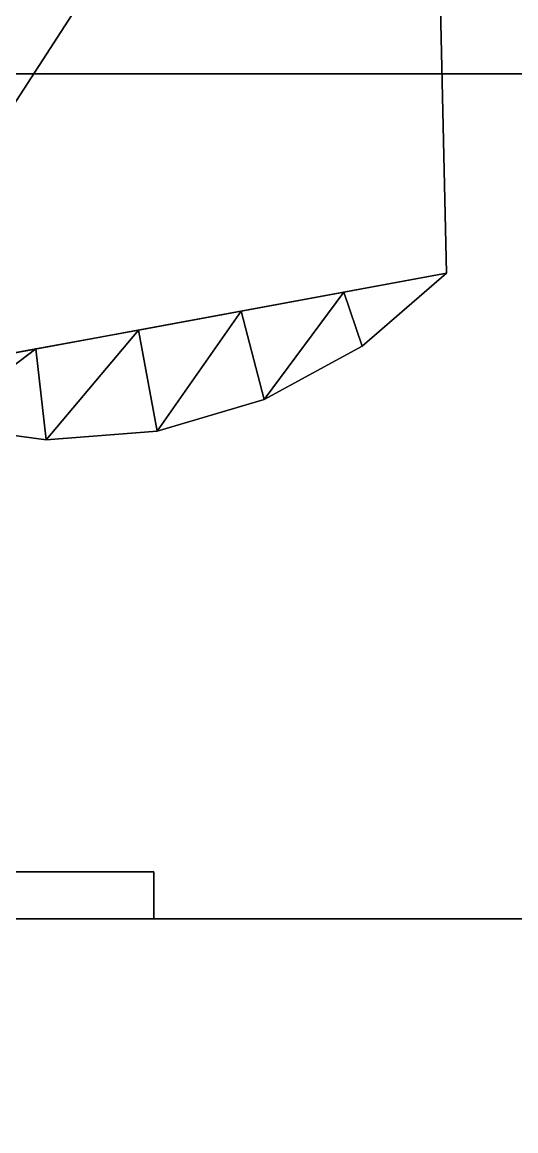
# Model space of a CAD drawing. Extents: x -469 to 3226, y 1395 to 4288.
# Drawn here: x 1311.67 to 1322.17, y 3553.51 to 3577.13 of the extents above; entities that cross this region are included whole.
import ezdxf

# ---------------------------------------------------------------- set-up
doc = ezdxf.new("R2010")
doc.units = 0
for name, color, linetype in [('LAYER0', 7, 'CONTINUOUS'), ('LAYER1', 7, 'CONTINUOUS'), ('LAYER161', 7, 'CONTINUOUS'), ('LAYER168', 7, 'CONTINUOUS'), ('LAYER169', 7, 'CONTINUOUS'), ('LAYER172', 7, 'CONTINUOUS'), ('LAYER305', 28, 'CONTINUOUS'), ('LAYER306', 253, 'CONTINUOUS'), ('LAYER308', 28, 'CONTINUOUS'), ('LAYER309', 253, 'CONTINUOUS'), ('LAYER311', 28, 'CONTINUOUS'), ('LAYER312', 253, 'CONTINUOUS'), ('LAYER314', 28, 'CONTINUOUS'), ('LAYER315', 253, 'CONTINUOUS'), ('LAYER317', 28, 'CONTINUOUS'), ('LAYER318', 253, 'CONTINUOUS'), ('LAYER319', 9, 'CONTINUOUS'), ('LAYER339', 9, 'CONTINUOUS')]:
    doc.layers.add(name, color=color, linetype=linetype)

msp = doc.modelspace()

# ---------------------------------------------------------------- linework, layer by layer
at = {"layer": 'LAYER0', "invisible_edges": 1}
for points in [[(3116.174, 4288.024, -5), (-468.8259, 1395.024, -5), (-468.8259, 4288.024, -5), (3116.174, 4288.024, -5)], [(-468.8259, 1395.024, -5), (3116.174, 4288.024, -5), (3116.174, 1395.024, -5), (-468.8259, 1395.024, -5)], [(3116.174, 1395.024), (-468.8259, 4288.024), (-468.8259, 1395.024), (3116.174, 1395.024)], [(-468.8259, 4288.024), (3116.174, 1395.024), (3116.174, 4288.024), (-468.8259, 4288.024)]]:
    msp.add_3dface(points, dxfattribs=at)
at = {"layer": 'LAYER161', "invisible_edges": 1}
for points in [[(1284.466, 4138.024, 2379), (2070.466, 3558.024, 2379), (2070.466, 4138.024, 2379), (1284.466, 4138.024, 2379)], [(2070.466, 3558.024, 2379), (1284.466, 4138.024, 2379), (1284.466, 3558.024, 2379), (2070.466, 3558.024, 2379)], [(1284.466, 3558.024, 2361), (2070.466, 4138.024, 2361), (2070.466, 3558.024, 2361), (1284.466, 3558.024, 2361)], [(2070.466, 4138.024, 2361), (1284.466, 3558.024, 2361), (1284.466, 4138.024, 2361), (2070.466, 4138.024, 2361)], [(1284.466, 3558.024, 2361), (2070.466, 3558.024, 2379), (1284.466, 3558.024, 2379), (1284.466, 3558.024, 2361)], [(2070.466, 3558.024, 2379), (1284.466, 3558.024, 2361), (2070.466, 3558.024, 2361), (2070.466, 3558.024, 2379)]]:
    msp.add_3dface(points, dxfattribs=at)
at = {"layer": 'LAYER168', "invisible_edges": 1}
for points in [[(1284.466, 4113.424, 2056), (2070.466, 3558.024, 2056), (2070.466, 4113.424, 2056), (1284.466, 4113.424, 2056)], [(2070.466, 3558.024, 2056), (1284.466, 4113.424, 2056), (1284.466, 3558.024, 2056), (2070.466, 3558.024, 2056)], [(1284.466, 3558.024, 2038), (2070.466, 4113.424, 2038), (2070.466, 3558.024, 2038), (1284.466, 3558.024, 2038)], [(2070.466, 4113.424, 2038), (1284.466, 3558.024, 2038), (1284.466, 4113.424, 2038), (2070.466, 4113.424, 2038)], [(1284.466, 3558.024, 2038), (2070.466, 3558.024, 2056), (1284.466, 3558.024, 2056), (1284.466, 3558.024, 2038)], [(2070.466, 3558.024, 2056), (1284.466, 3558.024, 2038), (2070.466, 3558.024, 2038), (2070.466, 3558.024, 2056)]]:
    msp.add_3dface(points, dxfattribs=at)
at = {"layer": 'LAYER169', "invisible_edges": 1}
for points in [[(1284.466, 4113.424, 916), (2070.466, 3558.024, 916), (2070.466, 4113.424, 916), (1284.466, 4113.424, 916)], [(2070.466, 3558.024, 916), (1284.466, 4113.424, 916), (1284.466, 3558.024, 916), (2070.466, 3558.024, 916)], [(1284.466, 3558.024, 898), (2070.466, 4113.424, 898), (2070.466, 3558.024, 898), (1284.466, 3558.024, 898)], [(2070.466, 4113.424, 898), (1284.466, 3558.024, 898), (1284.466, 4113.424, 898), (2070.466, 4113.424, 898)], [(1284.466, 3558.024, 898), (2070.466, 3558.024, 916), (1284.466, 3558.024, 916), (1284.466, 3558.024, 898)], [(2070.466, 3558.024, 916), (1284.466, 3558.024, 898), (2070.466, 3558.024, 898), (2070.466, 3558.024, 916)]]:
    msp.add_3dface(points, dxfattribs=at)
at = {"layer": 'LAYER172', "invisible_edges": 1}
for points in [[(2070.466, 4138.024, 80), (1284.466, 3558.024, 80), (1284.466, 4138.024, 80), (2070.466, 4138.024, 80)], [(1284.466, 3558.024, 80), (2070.466, 4138.024, 80), (2070.466, 3558.024, 80), (1284.466, 3558.024, 80)], [(2070.466, 3558.024, 98), (1284.466, 4138.024, 98), (1284.466, 3558.024, 98), (2070.466, 3558.024, 98)], [(1284.466, 4138.024, 98), (2070.466, 3558.024, 98), (2070.466, 4138.024, 98), (1284.466, 4138.024, 98)], [(2070.466, 3558.024, 98), (1284.466, 3558.024, 80), (2070.466, 3558.024, 80), (2070.466, 3558.024, 98)], [(1284.466, 3558.024, 80), (2070.466, 3558.024, 98), (1284.466, 3558.024, 98), (1284.466, 3558.024, 80)]]:
    msp.add_3dface(points, dxfattribs=at)
at = {"layer": 'LAYER305'}
for points in [[(1314.466, 3559.024, 162), (1296.466, 3559.024, 162), (1296.466, 3559.024, 162), (1314.466, 3559.024, 162)], [(1314.466, 3559.024, 204), (1296.466, 3559.024, 204), (1296.466, 3559.024, 204), (1314.466, 3559.024, 204)], [(1296.466, 3559.024, 162), (1296.466, 3558.024, 162), (1314.466, 3558.024, 162), (1314.466, 3559.024, 162)], [(1296.466, 3559.024, 204), (1296.466, 3558.024, 204), (1314.466, 3558.024, 204), (1314.466, 3559.024, 204)], [(1314.466, 3559.024, 204), (1314.466, 3558.024, 204), (1314.466, 3559.024, 204)], [(1314.466, 3558.024, 162), (1314.466, 3558.024, 204), (1314.466, 3559.024, 204), (1314.466, 3559.024, 162)], [(1314.466, 3558.024, 162), (1296.466, 3558.024, 162), (1296.466, 3558.024, 204), (1314.466, 3558.024, 204)]]:
    msp.add_3dface(points, dxfattribs=at)
for points, invisible_edges in [([(1314.466, 3559.024, 162), (1309.466, 3559.024, 174), (1296.466, 3559.024, 174), (1296.466, 3559.024, 162)], 1), ([(1314.466, 3559.024, 204), (1309.466, 3559.024, 192), (1296.466, 3559.024, 192), (1296.466, 3559.024, 204)], 1), ([(1314.466, 3559.024, 204), (1314.466, 3559.024, 162), (1309.466, 3559.024, 174), (1309.466, 3559.024, 192)], 10)]:
    msp.add_3dface(points, dxfattribs=dict(at, invisible_edges=invisible_edges))
at = {"layer": 'LAYER306'}
for points in [[(1307.591, 3569.358, 189.7), (1320.691, 3571.779, 189.7), (1320.3, 3589.013, 189.7), (1307.591, 3569.358, 189.7)], [(1307.591, 3589.013, 189.7), (1307.591, 3569.358, 189.7), (1320.3, 3589.013, 189.7), (1307.591, 3589.013, 189.7)], [(1307.591, 3569.358, 176.3), (1320.3, 3589.013, 176.3), (1320.691, 3571.779, 176.3), (1307.591, 3569.358, 176.3)], [(1307.591, 3589.013, 176.3), (1320.3, 3589.013, 176.3), (1307.591, 3569.358, 176.3), (1307.591, 3589.013, 176.3)], [(1320.3, 3589.013, 189.7), (1320.691, 3571.779, 189.7), (1320.691, 3571.779, 176.3), (1320.3, 3589.013, 189.7)], [(1320.3, 3589.013, 176.3), (1320.3, 3589.013, 189.7), (1320.691, 3571.779, 176.3), (1320.3, 3589.013, 176.3)], [(1320.691, 3571.779, 189.7), (1318.508, 3571.375, 189.7), (1318.896, 3570.227, 189.7), (1320.691, 3571.779, 189.7)], [(1320.691, 3571.779, 176.3), (1318.896, 3570.227, 176.3), (1318.508, 3571.375, 176.3), (1320.691, 3571.779, 176.3)], [(1320.691, 3571.779, 189.7), (1318.896, 3570.227, 189.7), (1318.896, 3570.227, 176.3), (1320.691, 3571.779, 189.7)], [(1320.691, 3571.779, 176.3), (1320.691, 3571.779, 189.7), (1318.896, 3570.227, 176.3), (1320.691, 3571.779, 176.3)], [(1318.508, 3571.375, 189.7), (1316.324, 3570.972, 189.7), (1316.814, 3569.087, 189.7), (1318.508, 3571.375, 189.7)], [(1318.508, 3571.375, 176.3), (1316.814, 3569.087, 176.3), (1316.324, 3570.972, 176.3), (1318.508, 3571.375, 176.3)], [(1318.896, 3570.227, 189.7), (1318.508, 3571.375, 189.7), (1316.814, 3569.087, 189.7), (1318.896, 3570.227, 189.7)], [(1318.896, 3570.227, 176.3), (1316.814, 3569.087, 176.3), (1318.508, 3571.375, 176.3), (1318.896, 3570.227, 176.3)], [(1316.324, 3570.972, 189.7), (1314.141, 3570.568, 189.7), (1314.54, 3568.411, 189.7), (1316.324, 3570.972, 189.7)], [(1316.324, 3570.972, 176.3), (1314.54, 3568.411, 176.3), (1314.141, 3570.568, 176.3), (1316.324, 3570.972, 176.3)], [(1316.814, 3569.087, 189.7), (1316.324, 3570.972, 189.7), (1314.54, 3568.411, 189.7), (1316.814, 3569.087, 189.7)], [(1316.814, 3569.087, 176.3), (1314.54, 3568.411, 176.3), (1316.324, 3570.972, 176.3), (1316.814, 3569.087, 176.3)], [(1314.141, 3570.568, 189.7), (1311.958, 3570.165, 189.7), (1312.173, 3568.229, 189.7), (1314.141, 3570.568, 189.7)], [(1314.141, 3570.568, 176.3), (1312.173, 3568.229, 176.3), (1311.958, 3570.165, 176.3), (1314.141, 3570.568, 176.3)], [(1314.54, 3568.411, 189.7), (1314.141, 3570.568, 189.7), (1312.173, 3568.229, 189.7), (1314.54, 3568.411, 189.7)], [(1314.54, 3568.411, 176.3), (1312.173, 3568.229, 176.3), (1314.141, 3570.568, 176.3), (1314.54, 3568.411, 176.3)], [(1318.896, 3570.227, 189.7), (1316.814, 3569.087, 189.7), (1316.814, 3569.087, 176.3), (1318.896, 3570.227, 189.7)], [(1318.896, 3570.227, 176.3), (1318.896, 3570.227, 189.7), (1316.814, 3569.087, 176.3), (1318.896, 3570.227, 176.3)], [(1311.958, 3570.165, 189.7), (1309.774, 3569.761, 189.7), (1309.822, 3568.55, 189.7), (1311.958, 3570.165, 189.7)], [(1311.958, 3570.165, 176.3), (1309.822, 3568.55, 176.3), (1309.774, 3569.761, 176.3), (1311.958, 3570.165, 176.3)], [(1312.173, 3568.229, 189.7), (1311.958, 3570.165, 189.7), (1309.822, 3568.55, 189.7), (1312.173, 3568.229, 189.7)], [(1312.173, 3568.229, 176.3), (1309.822, 3568.55, 176.3), (1311.958, 3570.165, 176.3), (1312.173, 3568.229, 176.3)], [(1316.814, 3569.087, 189.7), (1314.54, 3568.411, 189.7), (1314.54, 3568.411, 176.3), (1316.814, 3569.087, 189.7)], [(1316.814, 3569.087, 176.3), (1316.814, 3569.087, 189.7), (1314.54, 3568.411, 176.3), (1316.814, 3569.087, 176.3)], [(1312.173, 3568.229, 189.7), (1309.822, 3568.55, 189.7), (1309.822, 3568.55, 176.3), (1312.173, 3568.229, 189.7)], [(1312.173, 3568.229, 176.3), (1312.173, 3568.229, 189.7), (1309.822, 3568.55, 176.3), (1312.173, 3568.229, 176.3)], [(1314.54, 3568.411, 189.7), (1312.173, 3568.229, 189.7), (1312.173, 3568.229, 176.3), (1314.54, 3568.411, 189.7)], [(1314.54, 3568.411, 176.3), (1314.54, 3568.411, 189.7), (1312.173, 3568.229, 176.3), (1314.54, 3568.411, 176.3)]]:
    msp.add_3dface(points, dxfattribs=at)
at = {"layer": 'LAYER308'}
for points in [[(1314.466, 3559.024, 685.5), (1296.466, 3559.024, 685.5), (1296.466, 3559.024, 685.5), (1314.466, 3559.024, 685.5)], [(1314.466, 3559.024, 727.5), (1296.466, 3559.024, 727.5), (1296.466, 3559.024, 727.5), (1314.466, 3559.024, 727.5)], [(1296.466, 3559.024, 685.5), (1296.466, 3558.024, 685.5), (1314.466, 3558.024, 685.5), (1314.466, 3559.024, 685.5)], [(1296.466, 3559.024, 727.5), (1296.466, 3558.024, 727.5), (1314.466, 3558.024, 727.5), (1314.466, 3559.024, 727.5)], [(1314.466, 3559.024, 727.5), (1314.466, 3558.024, 727.5), (1314.466, 3559.024, 727.5)], [(1314.466, 3558.024, 685.5), (1314.466, 3558.024, 727.5), (1314.466, 3559.024, 727.5), (1314.466, 3559.024, 685.5)], [(1314.466, 3558.024, 685.5), (1296.466, 3558.024, 685.5), (1296.466, 3558.024, 727.5), (1314.466, 3558.024, 727.5)]]:
    msp.add_3dface(points, dxfattribs=at)
for points, invisible_edges in [([(1314.466, 3559.024, 685.5), (1309.466, 3559.024, 697.5), (1296.466, 3559.024, 697.5), (1296.466, 3559.024, 685.5)], 1), ([(1314.466, 3559.024, 727.5), (1309.466, 3559.024, 715.5), (1296.466, 3559.024, 715.5), (1296.466, 3559.024, 727.5)], 1), ([(1314.466, 3559.024, 727.5), (1314.466, 3559.024, 685.5), (1309.466, 3559.024, 697.5), (1309.466, 3559.024, 715.5)], 10)]:
    msp.add_3dface(points, dxfattribs=dict(at, invisible_edges=invisible_edges))
at = {"layer": 'LAYER309'}
for points in [[(1307.591, 3569.358, 713.2), (1320.691, 3571.779, 713.2), (1320.3, 3589.013, 713.2), (1307.591, 3569.358, 713.2)], [(1307.591, 3589.013, 713.2), (1307.591, 3569.358, 713.2), (1320.3, 3589.013, 713.2), (1307.591, 3589.013, 713.2)], [(1307.591, 3569.358, 699.8), (1320.3, 3589.013, 699.8), (1320.691, 3571.779, 699.8), (1307.591, 3569.358, 699.8)], [(1307.591, 3589.013, 699.8), (1320.3, 3589.013, 699.8), (1307.591, 3569.358, 699.8), (1307.591, 3589.013, 699.8)], [(1320.3, 3589.013, 713.2), (1320.691, 3571.779, 713.2), (1320.691, 3571.779, 699.8), (1320.3, 3589.013, 713.2)], [(1320.3, 3589.013, 699.8), (1320.3, 3589.013, 713.2), (1320.691, 3571.779, 699.8), (1320.3, 3589.013, 699.8)], [(1320.691, 3571.779, 713.2), (1318.508, 3571.375, 713.2), (1318.896, 3570.227, 713.2), (1320.691, 3571.779, 713.2)], [(1320.691, 3571.779, 699.8), (1318.896, 3570.227, 699.8), (1318.508, 3571.375, 699.8), (1320.691, 3571.779, 699.8)], [(1320.691, 3571.779, 713.2), (1318.896, 3570.227, 713.2), (1318.896, 3570.227, 699.8), (1320.691, 3571.779, 713.2)], [(1320.691, 3571.779, 699.8), (1320.691, 3571.779, 713.2), (1318.896, 3570.227, 699.8), (1320.691, 3571.779, 699.8)], [(1318.508, 3571.375, 713.2), (1316.324, 3570.972, 713.2), (1316.814, 3569.087, 713.2), (1318.508, 3571.375, 713.2)], [(1318.508, 3571.375, 699.8), (1316.814, 3569.087, 699.8), (1316.324, 3570.972, 699.8), (1318.508, 3571.375, 699.8)], [(1318.896, 3570.227, 713.2), (1318.508, 3571.375, 713.2), (1316.814, 3569.087, 713.2), (1318.896, 3570.227, 713.2)], [(1318.896, 3570.227, 699.8), (1316.814, 3569.087, 699.8), (1318.508, 3571.375, 699.8), (1318.896, 3570.227, 699.8)], [(1316.324, 3570.972, 713.2), (1314.141, 3570.568, 713.2), (1314.54, 3568.411, 713.2), (1316.324, 3570.972, 713.2)], [(1316.324, 3570.972, 699.8), (1314.54, 3568.411, 699.8), (1314.141, 3570.568, 699.8), (1316.324, 3570.972, 699.8)], [(1316.814, 3569.087, 713.2), (1316.324, 3570.972, 713.2), (1314.54, 3568.411, 713.2), (1316.814, 3569.087, 713.2)], [(1316.814, 3569.087, 699.8), (1314.54, 3568.411, 699.8), (1316.324, 3570.972, 699.8), (1316.814, 3569.087, 699.8)], [(1314.141, 3570.568, 713.2), (1311.958, 3570.165, 713.2), (1312.173, 3568.229, 713.2), (1314.141, 3570.568, 713.2)], [(1314.141, 3570.568, 699.8), (1312.173, 3568.229, 699.8), (1311.958, 3570.165, 699.8), (1314.141, 3570.568, 699.8)], [(1314.54, 3568.411, 713.2), (1314.141, 3570.568, 713.2), (1312.173, 3568.229, 713.2), (1314.54, 3568.411, 713.2)], [(1314.54, 3568.411, 699.8), (1312.173, 3568.229, 699.8), (1314.141, 3570.568, 699.8), (1314.54, 3568.411, 699.8)], [(1318.896, 3570.227, 713.2), (1316.814, 3569.087, 713.2), (1316.814, 3569.087, 699.8), (1318.896, 3570.227, 713.2)], [(1318.896, 3570.227, 699.8), (1318.896, 3570.227, 713.2), (1316.814, 3569.087, 699.8), (1318.896, 3570.227, 699.8)], [(1311.958, 3570.165, 713.2), (1309.774, 3569.761, 713.2), (1309.822, 3568.55, 713.2), (1311.958, 3570.165, 713.2)], [(1311.958, 3570.165, 699.8), (1309.822, 3568.55, 699.8), (1309.774, 3569.761, 699.8), (1311.958, 3570.165, 699.8)], [(1312.173, 3568.229, 713.2), (1311.958, 3570.165, 713.2), (1309.822, 3568.55, 713.2), (1312.173, 3568.229, 713.2)], [(1312.173, 3568.229, 699.8), (1309.822, 3568.55, 699.8), (1311.958, 3570.165, 699.8), (1312.173, 3568.229, 699.8)], [(1316.814, 3569.087, 713.2), (1314.54, 3568.411, 713.2), (1314.54, 3568.411, 699.8), (1316.814, 3569.087, 713.2)], [(1316.814, 3569.087, 699.8), (1316.814, 3569.087, 713.2), (1314.54, 3568.411, 699.8), (1316.814, 3569.087, 699.8)], [(1312.173, 3568.229, 713.2), (1309.822, 3568.55, 713.2), (1309.822, 3568.55, 699.8), (1312.173, 3568.229, 713.2)], [(1312.173, 3568.229, 699.8), (1312.173, 3568.229, 713.2), (1309.822, 3568.55, 699.8), (1312.173, 3568.229, 699.8)], [(1314.54, 3568.411, 713.2), (1312.173, 3568.229, 713.2), (1312.173, 3568.229, 699.8), (1314.54, 3568.411, 713.2)], [(1314.54, 3568.411, 699.8), (1314.54, 3568.411, 713.2), (1312.173, 3568.229, 699.8), (1314.54, 3568.411, 699.8)]]:
    msp.add_3dface(points, dxfattribs=at)
at = {"layer": 'LAYER311'}
for points in [[(1314.466, 3559.024, 1209), (1296.466, 3559.024, 1209), (1296.466, 3559.024, 1209), (1314.466, 3559.024, 1209)], [(1314.466, 3559.024, 1251), (1296.466, 3559.024, 1251), (1296.466, 3559.024, 1251), (1314.466, 3559.024, 1251)], [(1296.466, 3559.024, 1209), (1296.466, 3558.024, 1209), (1314.466, 3558.024, 1209), (1314.466, 3559.024, 1209)], [(1296.466, 3559.024, 1251), (1296.466, 3558.024, 1251), (1314.466, 3558.024, 1251), (1314.466, 3559.024, 1251)], [(1314.466, 3559.024, 1251), (1314.466, 3558.024, 1251), (1314.466, 3559.024, 1251)], [(1314.466, 3558.024, 1209), (1314.466, 3558.024, 1251), (1314.466, 3559.024, 1251), (1314.466, 3559.024, 1209)], [(1314.466, 3558.024, 1209), (1296.466, 3558.024, 1209), (1296.466, 3558.024, 1251), (1314.466, 3558.024, 1251)]]:
    msp.add_3dface(points, dxfattribs=at)
for points, invisible_edges in [([(1314.466, 3559.024, 1209), (1309.466, 3559.024, 1221), (1296.466, 3559.024, 1221), (1296.466, 3559.024, 1209)], 1), ([(1314.466, 3559.024, 1251), (1309.466, 3559.024, 1239), (1296.466, 3559.024, 1239), (1296.466, 3559.024, 1251)], 1), ([(1314.466, 3559.024, 1251), (1314.466, 3559.024, 1209), (1309.466, 3559.024, 1221), (1309.466, 3559.024, 1239)], 10)]:
    msp.add_3dface(points, dxfattribs=dict(at, invisible_edges=invisible_edges))
at = {"layer": 'LAYER312'}
for points in [[(1307.591, 3569.358, 1236.7), (1320.691, 3571.779, 1236.7), (1320.3, 3589.013, 1236.7), (1307.591, 3569.358, 1236.7)], [(1307.591, 3589.013, 1236.7), (1307.591, 3569.358, 1236.7), (1320.3, 3589.013, 1236.7), (1307.591, 3589.013, 1236.7)], [(1307.591, 3569.358, 1223.3), (1320.3, 3589.013, 1223.3), (1320.691, 3571.779, 1223.3), (1307.591, 3569.358, 1223.3)], [(1307.591, 3589.013, 1223.3), (1320.3, 3589.013, 1223.3), (1307.591, 3569.358, 1223.3), (1307.591, 3589.013, 1223.3)], [(1320.3, 3589.013, 1236.7), (1320.691, 3571.779, 1236.7), (1320.691, 3571.779, 1223.3), (1320.3, 3589.013, 1236.7)], [(1320.3, 3589.013, 1223.3), (1320.3, 3589.013, 1236.7), (1320.691, 3571.779, 1223.3), (1320.3, 3589.013, 1223.3)], [(1320.691, 3571.779, 1236.7), (1318.508, 3571.375, 1236.7), (1318.896, 3570.227, 1236.7), (1320.691, 3571.779, 1236.7)], [(1320.691, 3571.779, 1223.3), (1318.896, 3570.227, 1223.3), (1318.508, 3571.375, 1223.3), (1320.691, 3571.779, 1223.3)], [(1320.691, 3571.779, 1236.7), (1318.896, 3570.227, 1236.7), (1318.896, 3570.227, 1223.3), (1320.691, 3571.779, 1236.7)], [(1320.691, 3571.779, 1223.3), (1320.691, 3571.779, 1236.7), (1318.896, 3570.227, 1223.3), (1320.691, 3571.779, 1223.3)], [(1318.508, 3571.375, 1236.7), (1316.324, 3570.972, 1236.7), (1316.814, 3569.087, 1236.7), (1318.508, 3571.375, 1236.7)], [(1318.508, 3571.375, 1223.3), (1316.814, 3569.087, 1223.3), (1316.324, 3570.972, 1223.3), (1318.508, 3571.375, 1223.3)], [(1318.896, 3570.227, 1236.7), (1318.508, 3571.375, 1236.7), (1316.814, 3569.087, 1236.7), (1318.896, 3570.227, 1236.7)], [(1318.896, 3570.227, 1223.3), (1316.814, 3569.087, 1223.3), (1318.508, 3571.375, 1223.3), (1318.896, 3570.227, 1223.3)], [(1316.324, 3570.972, 1236.7), (1314.141, 3570.568, 1236.7), (1314.54, 3568.411, 1236.7), (1316.324, 3570.972, 1236.7)], [(1316.324, 3570.972, 1223.3), (1314.54, 3568.411, 1223.3), (1314.141, 3570.568, 1223.3), (1316.324, 3570.972, 1223.3)], [(1316.814, 3569.087, 1236.7), (1316.324, 3570.972, 1236.7), (1314.54, 3568.411, 1236.7), (1316.814, 3569.087, 1236.7)], [(1316.814, 3569.087, 1223.3), (1314.54, 3568.411, 1223.3), (1316.324, 3570.972, 1223.3), (1316.814, 3569.087, 1223.3)], [(1314.141, 3570.568, 1236.7), (1311.958, 3570.165, 1236.7), (1312.173, 3568.229, 1236.7), (1314.141, 3570.568, 1236.7)], [(1314.141, 3570.568, 1223.3), (1312.173, 3568.229, 1223.3), (1311.958, 3570.165, 1223.3), (1314.141, 3570.568, 1223.3)], [(1314.54, 3568.411, 1236.7), (1314.141, 3570.568, 1236.7), (1312.173, 3568.229, 1236.7), (1314.54, 3568.411, 1236.7)], [(1314.54, 3568.411, 1223.3), (1312.173, 3568.229, 1223.3), (1314.141, 3570.568, 1223.3), (1314.54, 3568.411, 1223.3)], [(1318.896, 3570.227, 1236.7), (1316.814, 3569.087, 1236.7), (1316.814, 3569.087, 1223.3), (1318.896, 3570.227, 1236.7)], [(1318.896, 3570.227, 1223.3), (1318.896, 3570.227, 1236.7), (1316.814, 3569.087, 1223.3), (1318.896, 3570.227, 1223.3)], [(1311.958, 3570.165, 1236.7), (1309.774, 3569.761, 1236.7), (1309.822, 3568.55, 1236.7), (1311.958, 3570.165, 1236.7)], [(1311.958, 3570.165, 1223.3), (1309.822, 3568.55, 1223.3), (1309.774, 3569.761, 1223.3), (1311.958, 3570.165, 1223.3)], [(1312.173, 3568.229, 1236.7), (1311.958, 3570.165, 1236.7), (1309.822, 3568.55, 1236.7), (1312.173, 3568.229, 1236.7)], [(1312.173, 3568.229, 1223.3), (1309.822, 3568.55, 1223.3), (1311.958, 3570.165, 1223.3), (1312.173, 3568.229, 1223.3)], [(1316.814, 3569.087, 1236.7), (1314.54, 3568.411, 1236.7), (1314.54, 3568.411, 1223.3), (1316.814, 3569.087, 1236.7)], [(1316.814, 3569.087, 1223.3), (1316.814, 3569.087, 1236.7), (1314.54, 3568.411, 1223.3), (1316.814, 3569.087, 1223.3)], [(1312.173, 3568.229, 1236.7), (1309.822, 3568.55, 1236.7), (1309.822, 3568.55, 1223.3), (1312.173, 3568.229, 1236.7)], [(1312.173, 3568.229, 1223.3), (1312.173, 3568.229, 1236.7), (1309.822, 3568.55, 1223.3), (1312.173, 3568.229, 1223.3)], [(1314.54, 3568.411, 1236.7), (1312.173, 3568.229, 1236.7), (1312.173, 3568.229, 1223.3), (1314.54, 3568.411, 1236.7)], [(1314.54, 3568.411, 1223.3), (1314.54, 3568.411, 1236.7), (1312.173, 3568.229, 1223.3), (1314.54, 3568.411, 1223.3)]]:
    msp.add_3dface(points, dxfattribs=at)
at = {"layer": 'LAYER314'}
for points in [[(1314.466, 3559.024, 1732.5), (1296.466, 3559.024, 1732.5), (1296.466, 3559.024, 1732.5), (1314.466, 3559.024, 1732.5)], [(1314.466, 3559.024, 1774.5), (1296.466, 3559.024, 1774.5), (1296.466, 3559.024, 1774.5), (1314.466, 3559.024, 1774.5)], [(1296.466, 3559.024, 1732.5), (1296.466, 3558.024, 1732.5), (1314.466, 3558.024, 1732.5), (1314.466, 3559.024, 1732.5)], [(1296.466, 3559.024, 1774.5), (1296.466, 3558.024, 1774.5), (1314.466, 3558.024, 1774.5), (1314.466, 3559.024, 1774.5)], [(1314.466, 3559.024, 1774.5), (1314.466, 3558.024, 1774.5), (1314.466, 3559.024, 1774.5)], [(1314.466, 3558.024, 1732.5), (1314.466, 3558.024, 1774.5), (1314.466, 3559.024, 1774.5), (1314.466, 3559.024, 1732.5)], [(1314.466, 3558.024, 1732.5), (1296.466, 3558.024, 1732.5), (1296.466, 3558.024, 1774.5), (1314.466, 3558.024, 1774.5)]]:
    msp.add_3dface(points, dxfattribs=at)
for points, invisible_edges in [([(1314.466, 3559.024, 1732.5), (1309.466, 3559.024, 1744.5), (1296.466, 3559.024, 1744.5), (1296.466, 3559.024, 1732.5)], 1), ([(1314.466, 3559.024, 1774.5), (1309.466, 3559.024, 1762.5), (1296.466, 3559.024, 1762.5), (1296.466, 3559.024, 1774.5)], 1), ([(1314.466, 3559.024, 1774.5), (1314.466, 3559.024, 1732.5), (1309.466, 3559.024, 1744.5), (1309.466, 3559.024, 1762.5)], 10)]:
    msp.add_3dface(points, dxfattribs=dict(at, invisible_edges=invisible_edges))
at = {"layer": 'LAYER315'}
for points in [[(1307.591, 3569.358, 1760.2), (1320.691, 3571.779, 1760.2), (1320.3, 3589.013, 1760.2), (1307.591, 3569.358, 1760.2)], [(1307.591, 3589.013, 1760.2), (1307.591, 3569.358, 1760.2), (1320.3, 3589.013, 1760.2), (1307.591, 3589.013, 1760.2)], [(1307.591, 3569.358, 1746.8), (1320.3, 3589.013, 1746.8), (1320.691, 3571.779, 1746.8), (1307.591, 3569.358, 1746.8)], [(1307.591, 3589.013, 1746.8), (1320.3, 3589.013, 1746.8), (1307.591, 3569.358, 1746.8), (1307.591, 3589.013, 1746.8)], [(1320.3, 3589.013, 1760.2), (1320.691, 3571.779, 1760.2), (1320.691, 3571.779, 1746.8), (1320.3, 3589.013, 1760.2)], [(1320.3, 3589.013, 1746.8), (1320.3, 3589.013, 1760.2), (1320.691, 3571.779, 1746.8), (1320.3, 3589.013, 1746.8)], [(1320.691, 3571.779, 1760.2), (1318.508, 3571.375, 1760.2), (1318.896, 3570.227, 1760.2), (1320.691, 3571.779, 1760.2)], [(1320.691, 3571.779, 1746.8), (1318.896, 3570.227, 1746.8), (1318.508, 3571.375, 1746.8), (1320.691, 3571.779, 1746.8)], [(1320.691, 3571.779, 1760.2), (1318.896, 3570.227, 1760.2), (1318.896, 3570.227, 1746.8), (1320.691, 3571.779, 1760.2)], [(1320.691, 3571.779, 1746.8), (1320.691, 3571.779, 1760.2), (1318.896, 3570.227, 1746.8), (1320.691, 3571.779, 1746.8)], [(1318.508, 3571.375, 1760.2), (1316.324, 3570.972, 1760.2), (1316.814, 3569.087, 1760.2), (1318.508, 3571.375, 1760.2)], [(1318.508, 3571.375, 1746.8), (1316.814, 3569.087, 1746.8), (1316.324, 3570.972, 1746.8), (1318.508, 3571.375, 1746.8)], [(1318.896, 3570.227, 1760.2), (1318.508, 3571.375, 1760.2), (1316.814, 3569.087, 1760.2), (1318.896, 3570.227, 1760.2)], [(1318.896, 3570.227, 1746.8), (1316.814, 3569.087, 1746.8), (1318.508, 3571.375, 1746.8), (1318.896, 3570.227, 1746.8)], [(1316.324, 3570.972, 1760.2), (1314.141, 3570.568, 1760.2), (1314.54, 3568.411, 1760.2), (1316.324, 3570.972, 1760.2)], [(1316.324, 3570.972, 1746.8), (1314.54, 3568.411, 1746.8), (1314.141, 3570.568, 1746.8), (1316.324, 3570.972, 1746.8)], [(1316.814, 3569.087, 1760.2), (1316.324, 3570.972, 1760.2), (1314.54, 3568.411, 1760.2), (1316.814, 3569.087, 1760.2)], [(1316.814, 3569.087, 1746.8), (1314.54, 3568.411, 1746.8), (1316.324, 3570.972, 1746.8), (1316.814, 3569.087, 1746.8)], [(1314.141, 3570.568, 1760.2), (1311.958, 3570.165, 1760.2), (1312.173, 3568.229, 1760.2), (1314.141, 3570.568, 1760.2)], [(1314.141, 3570.568, 1746.8), (1312.173, 3568.229, 1746.8), (1311.958, 3570.165, 1746.8), (1314.141, 3570.568, 1746.8)], [(1314.54, 3568.411, 1760.2), (1314.141, 3570.568, 1760.2), (1312.173, 3568.229, 1760.2), (1314.54, 3568.411, 1760.2)], [(1314.54, 3568.411, 1746.8), (1312.173, 3568.229, 1746.8), (1314.141, 3570.568, 1746.8), (1314.54, 3568.411, 1746.8)], [(1318.896, 3570.227, 1760.2), (1316.814, 3569.087, 1760.2), (1316.814, 3569.087, 1746.8), (1318.896, 3570.227, 1760.2)], [(1318.896, 3570.227, 1746.8), (1318.896, 3570.227, 1760.2), (1316.814, 3569.087, 1746.8), (1318.896, 3570.227, 1746.8)], [(1311.958, 3570.165, 1760.2), (1309.774, 3569.761, 1760.2), (1309.822, 3568.55, 1760.2), (1311.958, 3570.165, 1760.2)], [(1311.958, 3570.165, 1746.8), (1309.822, 3568.55, 1746.8), (1309.774, 3569.761, 1746.8), (1311.958, 3570.165, 1746.8)], [(1312.173, 3568.229, 1760.2), (1311.958, 3570.165, 1760.2), (1309.822, 3568.55, 1760.2), (1312.173, 3568.229, 1760.2)], [(1312.173, 3568.229, 1746.8), (1309.822, 3568.55, 1746.8), (1311.958, 3570.165, 1746.8), (1312.173, 3568.229, 1746.8)], [(1316.814, 3569.087, 1760.2), (1314.54, 3568.411, 1760.2), (1314.54, 3568.411, 1746.8), (1316.814, 3569.087, 1760.2)], [(1316.814, 3569.087, 1746.8), (1316.814, 3569.087, 1760.2), (1314.54, 3568.411, 1746.8), (1316.814, 3569.087, 1746.8)], [(1312.173, 3568.229, 1760.2), (1309.822, 3568.55, 1760.2), (1309.822, 3568.55, 1746.8), (1312.173, 3568.229, 1760.2)], [(1312.173, 3568.229, 1746.8), (1312.173, 3568.229, 1760.2), (1309.822, 3568.55, 1746.8), (1312.173, 3568.229, 1746.8)], [(1314.54, 3568.411, 1760.2), (1312.173, 3568.229, 1760.2), (1312.173, 3568.229, 1746.8), (1314.54, 3568.411, 1760.2)], [(1314.54, 3568.411, 1746.8), (1314.54, 3568.411, 1760.2), (1312.173, 3568.229, 1746.8), (1314.54, 3568.411, 1746.8)]]:
    msp.add_3dface(points, dxfattribs=at)
at = {"layer": 'LAYER317'}
for points in [[(1314.466, 3559.024, 2256), (1296.466, 3559.024, 2256), (1296.466, 3559.024, 2256), (1314.466, 3559.024, 2256)], [(1314.466, 3559.024, 2298), (1296.466, 3559.024, 2298), (1296.466, 3559.024, 2298), (1314.466, 3559.024, 2298)], [(1296.466, 3559.024, 2256), (1296.466, 3558.024, 2256), (1314.466, 3558.024, 2256), (1314.466, 3559.024, 2256)], [(1296.466, 3559.024, 2298), (1296.466, 3558.024, 2298), (1314.466, 3558.024, 2298), (1314.466, 3559.024, 2298)], [(1314.466, 3559.024, 2298), (1314.466, 3558.024, 2298), (1314.466, 3559.024, 2298)], [(1314.466, 3558.024, 2256), (1314.466, 3558.024, 2298), (1314.466, 3559.024, 2298), (1314.466, 3559.024, 2256)], [(1314.466, 3558.024, 2256), (1296.466, 3558.024, 2256), (1296.466, 3558.024, 2298), (1314.466, 3558.024, 2298)]]:
    msp.add_3dface(points, dxfattribs=at)
for points, invisible_edges in [([(1314.466, 3559.024, 2256), (1309.466, 3559.024, 2268), (1296.466, 3559.024, 2268), (1296.466, 3559.024, 2256)], 1), ([(1314.466, 3559.024, 2298), (1309.466, 3559.024, 2286), (1296.466, 3559.024, 2286), (1296.466, 3559.024, 2298)], 1), ([(1314.466, 3559.024, 2298), (1314.466, 3559.024, 2256), (1309.466, 3559.024, 2268), (1309.466, 3559.024, 2286)], 10)]:
    msp.add_3dface(points, dxfattribs=dict(at, invisible_edges=invisible_edges))
at = {"layer": 'LAYER318'}
for points in [[(1307.591, 3569.358, 2283.7), (1320.691, 3571.779, 2283.7), (1320.3, 3589.013, 2283.7), (1307.591, 3569.358, 2283.7)], [(1307.591, 3589.013, 2283.7), (1307.591, 3569.358, 2283.7), (1320.3, 3589.013, 2283.7), (1307.591, 3589.013, 2283.7)], [(1307.591, 3569.358, 2270.3), (1320.3, 3589.013, 2270.3), (1320.691, 3571.779, 2270.3), (1307.591, 3569.358, 2270.3)], [(1307.591, 3589.013, 2270.3), (1320.3, 3589.013, 2270.3), (1307.591, 3569.358, 2270.3), (1307.591, 3589.013, 2270.3)], [(1320.3, 3589.013, 2283.7), (1320.691, 3571.779, 2283.7), (1320.691, 3571.779, 2270.3), (1320.3, 3589.013, 2283.7)], [(1320.3, 3589.013, 2270.3), (1320.3, 3589.013, 2283.7), (1320.691, 3571.779, 2270.3), (1320.3, 3589.013, 2270.3)], [(1320.691, 3571.779, 2283.7), (1318.508, 3571.375, 2283.7), (1318.896, 3570.227, 2283.7), (1320.691, 3571.779, 2283.7)], [(1320.691, 3571.779, 2270.3), (1318.896, 3570.227, 2270.3), (1318.508, 3571.375, 2270.3), (1320.691, 3571.779, 2270.3)], [(1320.691, 3571.779, 2283.7), (1318.896, 3570.227, 2283.7), (1318.896, 3570.227, 2270.3), (1320.691, 3571.779, 2283.7)], [(1320.691, 3571.779, 2270.3), (1320.691, 3571.779, 2283.7), (1318.896, 3570.227, 2270.3), (1320.691, 3571.779, 2270.3)], [(1318.508, 3571.375, 2283.7), (1316.324, 3570.972, 2283.7), (1316.814, 3569.087, 2283.7), (1318.508, 3571.375, 2283.7)], [(1318.508, 3571.375, 2270.3), (1316.814, 3569.087, 2270.3), (1316.324, 3570.972, 2270.3), (1318.508, 3571.375, 2270.3)], [(1318.896, 3570.227, 2283.7), (1318.508, 3571.375, 2283.7), (1316.814, 3569.087, 2283.7), (1318.896, 3570.227, 2283.7)], [(1318.896, 3570.227, 2270.3), (1316.814, 3569.087, 2270.3), (1318.508, 3571.375, 2270.3), (1318.896, 3570.227, 2270.3)], [(1316.324, 3570.972, 2283.7), (1314.141, 3570.568, 2283.7), (1314.54, 3568.411, 2283.7), (1316.324, 3570.972, 2283.7)], [(1316.324, 3570.972, 2270.3), (1314.54, 3568.411, 2270.3), (1314.141, 3570.568, 2270.3), (1316.324, 3570.972, 2270.3)], [(1316.814, 3569.087, 2283.7), (1316.324, 3570.972, 2283.7), (1314.54, 3568.411, 2283.7), (1316.814, 3569.087, 2283.7)], [(1316.814, 3569.087, 2270.3), (1314.54, 3568.411, 2270.3), (1316.324, 3570.972, 2270.3), (1316.814, 3569.087, 2270.3)], [(1314.141, 3570.568, 2283.7), (1311.958, 3570.165, 2283.7), (1312.173, 3568.229, 2283.7), (1314.141, 3570.568, 2283.7)], [(1314.141, 3570.568, 2270.3), (1312.173, 3568.229, 2270.3), (1311.958, 3570.165, 2270.3), (1314.141, 3570.568, 2270.3)], [(1314.54, 3568.411, 2283.7), (1314.141, 3570.568, 2283.7), (1312.173, 3568.229, 2283.7), (1314.54, 3568.411, 2283.7)], [(1314.54, 3568.411, 2270.3), (1312.173, 3568.229, 2270.3), (1314.141, 3570.568, 2270.3), (1314.54, 3568.411, 2270.3)], [(1318.896, 3570.227, 2283.7), (1316.814, 3569.087, 2283.7), (1316.814, 3569.087, 2270.3), (1318.896, 3570.227, 2283.7)], [(1318.896, 3570.227, 2270.3), (1318.896, 3570.227, 2283.7), (1316.814, 3569.087, 2270.3), (1318.896, 3570.227, 2270.3)], [(1311.958, 3570.165, 2283.7), (1309.774, 3569.761, 2283.7), (1309.822, 3568.55, 2283.7), (1311.958, 3570.165, 2283.7)], [(1311.958, 3570.165, 2270.3), (1309.822, 3568.55, 2270.3), (1309.774, 3569.761, 2270.3), (1311.958, 3570.165, 2270.3)], [(1312.173, 3568.229, 2283.7), (1311.958, 3570.165, 2283.7), (1309.822, 3568.55, 2283.7), (1312.173, 3568.229, 2283.7)], [(1312.173, 3568.229, 2270.3), (1309.822, 3568.55, 2270.3), (1311.958, 3570.165, 2270.3), (1312.173, 3568.229, 2270.3)], [(1316.814, 3569.087, 2283.7), (1314.54, 3568.411, 2283.7), (1314.54, 3568.411, 2270.3), (1316.814, 3569.087, 2283.7)], [(1316.814, 3569.087, 2270.3), (1316.814, 3569.087, 2283.7), (1314.54, 3568.411, 2270.3), (1316.814, 3569.087, 2270.3)], [(1312.173, 3568.229, 2283.7), (1309.822, 3568.55, 2283.7), (1309.822, 3568.55, 2270.3), (1312.173, 3568.229, 2283.7)], [(1312.173, 3568.229, 2270.3), (1312.173, 3568.229, 2283.7), (1309.822, 3568.55, 2270.3), (1312.173, 3568.229, 2270.3)], [(1314.54, 3568.411, 2283.7), (1312.173, 3568.229, 2283.7), (1312.173, 3568.229, 2270.3), (1314.54, 3568.411, 2283.7)], [(1314.54, 3568.411, 2270.3), (1314.54, 3568.411, 2283.7), (1312.173, 3568.229, 2270.3), (1314.54, 3568.411, 2270.3)]]:
    msp.add_3dface(points, dxfattribs=at)
at = {"layer": 'LAYER319', "invisible_edges": 1}
for points in [[(1675.966, 3558.024, 83), (1276.966, 3558.024, 2377), (1675.966, 3558.024, 2377), (1675.966, 3558.024, 83)], [(1276.966, 3558.024, 2377), (1675.966, 3558.024, 83), (1276.966, 3558.024, 83), (1276.966, 3558.024, 2377)], [(1675.966, 3558.024, 83), (1276.966, 3540.024, 83), (1276.966, 3558.024, 83), (1675.966, 3558.024, 83)], [(1276.966, 3540.024, 83), (1675.966, 3558.024, 83), (1675.966, 3540.024, 83), (1276.966, 3540.024, 83)], [(1675.966, 3540.024, 2377), (1276.966, 3558.024, 2377), (1276.966, 3540.024, 2377), (1675.966, 3540.024, 2377)], [(1276.966, 3558.024, 2377), (1675.966, 3540.024, 2377), (1675.966, 3558.024, 2377), (1276.966, 3558.024, 2377)]]:
    msp.add_3dface(points, dxfattribs=at)
at = {"layer": 'LAYER339', "invisible_edges": 1}
for points in [[(2086.174, 3576.024, 2440), (236.1741, 3576.024, 2380), (236.1741, 3576.024, 2440), (2086.174, 3576.024, 2440)], [(236.1741, 3576.024, 2380), (2086.174, 3576.024, 2440), (2086.174, 3576.024, 2380), (236.1741, 3576.024, 2380)], [(2086.174, 3558.024, 2380), (236.1741, 3576.024, 2380), (2086.174, 3576.024, 2380), (2086.174, 3558.024, 2380)], [(236.1741, 3576.024, 2380), (2086.174, 3558.024, 2380), (236.1741, 3558.024, 2380), (236.1741, 3576.024, 2380)], [(236.1741, 3558.024, 2440), (2086.174, 3576.024, 2440), (236.1741, 3576.024, 2440), (236.1741, 3558.024, 2440)], [(2086.174, 3576.024, 2440), (236.1741, 3558.024, 2440), (2086.174, 3558.024, 2440), (2086.174, 3576.024, 2440)], [(2086.174, 3558.024, 2380), (236.1741, 3558.024, 2440), (236.1741, 3558.024, 2380), (2086.174, 3558.024, 2380)], [(236.1741, 3558.024, 2440), (2086.174, 3558.024, 2380), (2086.174, 3558.024, 2440), (236.1741, 3558.024, 2440)]]:
    msp.add_3dface(points, dxfattribs=at)

# ---------------------------------------------------------------- meshes
at = {"layer": 'LAYER1'}
mesh = msp.add_polymesh((5, 2), dxfattribs=at)
for k, corner in enumerate([(2966.174, 1545.024, 2430), (2966.174, 4138.024, 2430), (-318.8259, 1545.024, 2430), (2966.174, 1545.024, 2430), (-318.8259, 4138.024, 2430), (-318.8259, 1545.024, 2430), (2966.174, 4138.024, 2430), (-318.8259, 4138.024, 2430), (3116.174, 4288.024, 2430), (-468.8259, 4288.024, 2430)]):
    mesh.set_mesh_vertex(divmod(k, 2), corner)

doc.saveas('drawing.dxf')
